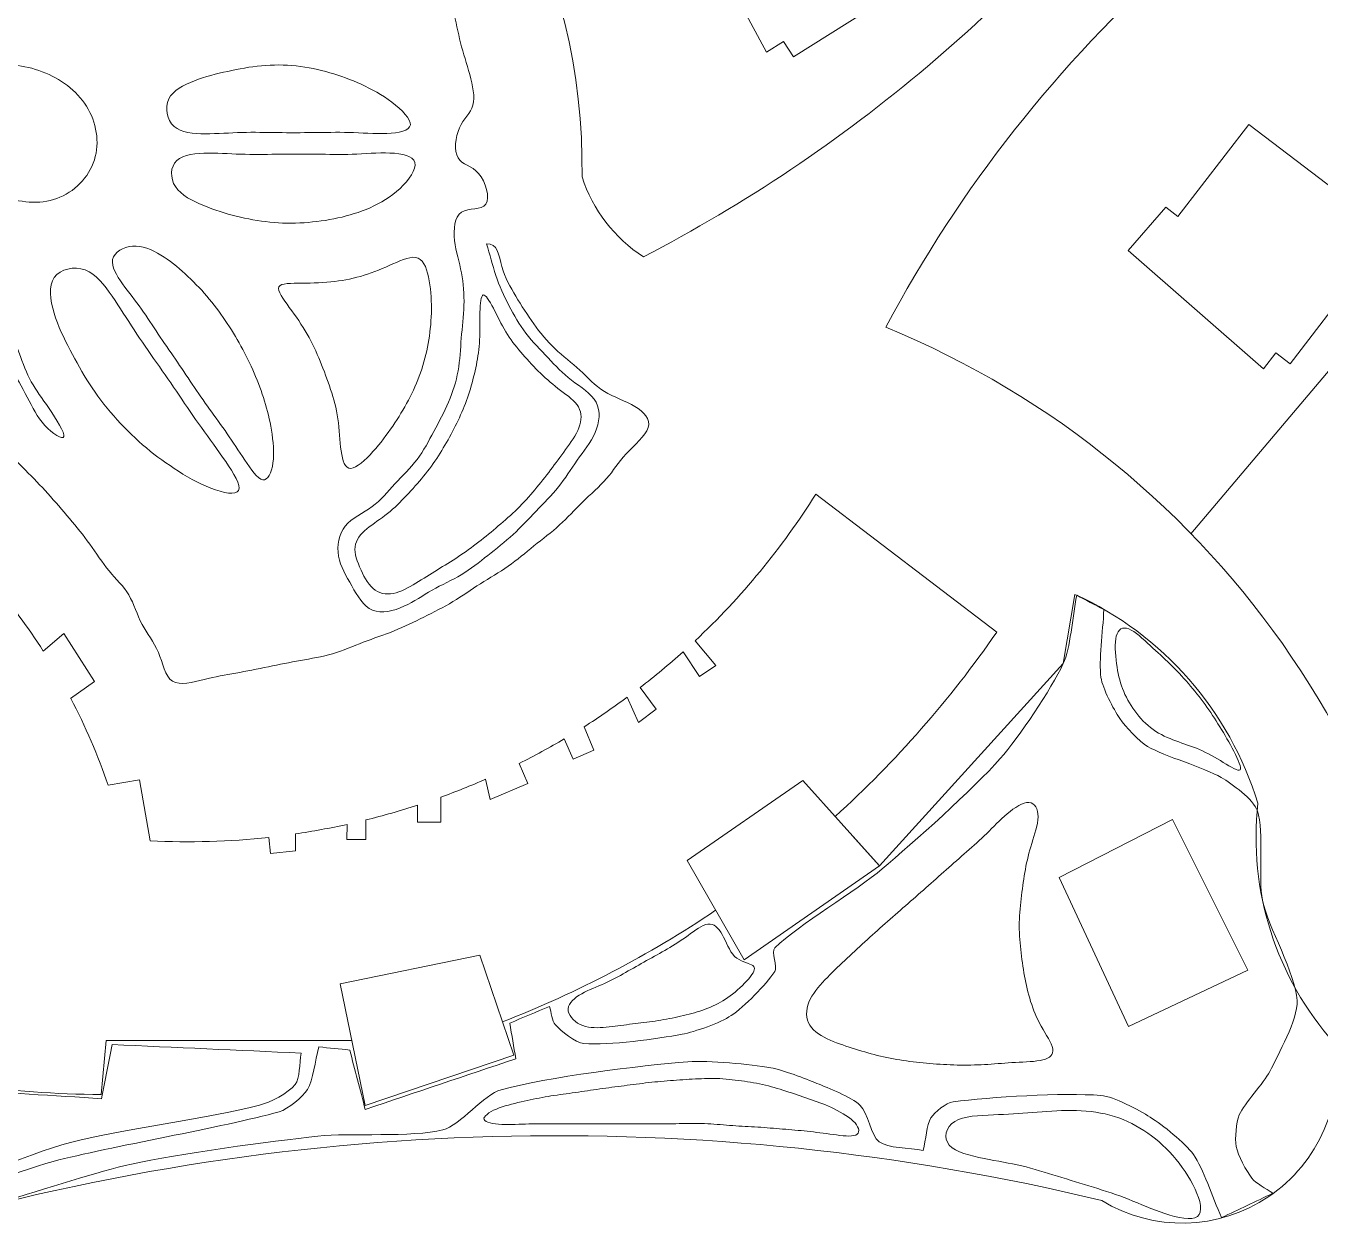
# Model space of a CAD drawing. Header units: inches. Extents: x 36 to 79.2, y 17.3 to 55.9.
# Drawn here: x 52.82 to 64.06, y 31.93 to 42.36 of the extents above; entities that cross this region are included whole.
import ezdxf

# ---------------------------------------------------------------- set-up
doc = ezdxf.new("R2010")
doc.units = ezdxf.units.IN
for name, color, linetype, lineweight in [('01_ORIGINAL_CAD', 7, 'CONTINUOUS', 20), ('02_APPROVED_PDF_OUTLINES', 7, 'CONTINUOUS', 15), ('04_APPROVED_PERIMETER', 7, 'CONTINUOUS', 15)]:
    doc.layers.add(name, color=color, linetype=linetype, lineweight=lineweight)

msp = doc.modelspace()

# ---------------------------------------------------------------- linework, layer by layer
at = {"layer": '01_ORIGINAL_CAD'}
for points in [[(50.14, 46.014, -0.546754), (57.65, 41.045, 0.171391), (58.184, 40.351, 0.171391)], [(60.29, 39.74, -0.089338), (62.813, 42.944, -0.322066), (66.051, 42.944, -0.030946), (69.111, 38.833, -0.044664), (70.78, 33.554, -0.301674), (68.967, 31.144, -0.082145), (65.591, 31.078)], [(60.29, 39.74, -0.300089), (65.18, 32.538)], [(59.849, 35.488, 0.057164), (61.253, 37.088), (59.681, 38.289, -0.064319), (58.632, 37.014, -0.064319)], [(59.998, 35.322), (60.235, 35.059), (61.831, 36.816), (61.933, 37.418, -0.214593), (63.522, 35.602, 0.212382), (64.188, 33.517, -0.642649), (62.166, 32.15, 0.132984), (51.615, 31.858, -0.471407), (50.913, 32.245)], [(58.528, 36.918, -0.018836), (58.155, 36.608, -0.018836)], [(58.043, 36.524, -0.017658), (57.668, 36.267, -0.017658)], [(57.496, 36.162, -0.017305), (57.105, 35.949, -0.017305)], [(54.929, 35.306, -0.040089), (53.897, 35.276), (53.805, 35.806)], [(56.812, 35.811, -0.016254), (56.423, 35.655, -0.016254)], [(56.221, 35.586, -0.018166), (55.771, 35.457, -0.018166)], [(50.274, 35.4, -0.198705), (51.143, 33.392, 0.063223), (53.473, 33.07)], [(55.61, 35.419, -0.017778), (55.16, 35.336, -0.017778)], [(56.959, 33.703, 0.056142), (58.811, 34.673)]]:
    msp.add_lwpolyline(points, format="xyb", dxfattribs=at)
for points in [[(59.019, 43.63), (59.878, 44.165), (60.608, 43.006), (60.2, 42.749), (60.296, 42.598), (59.487, 42.088), (59.402, 42.222), (59.254, 42.129), (58.511, 43.505), (58.949, 43.742)], [(62.827, 40.702), (63.445, 41.502), (64.534, 40.672), (64.241, 40.288), (64.384, 40.18), (63.804, 39.42), (63.677, 39.516), (63.571, 39.377), (62.394, 40.407), (62.722, 40.782)], [(61.796, 34.957), (62.78, 35.461), (63.435, 34.152), (62.399, 33.663)], [(55.549, 34.034), (56.763, 34.283), (57.058, 33.412), (55.766, 32.976)]]:
    msp.add_lwpolyline(points, close=True, dxfattribs=at)
for points in [[(66.604, 42.276), (62.941, 37.945)], [(52.968, 36.924), (53.149, 37.079), (53.413, 36.661), (53.207, 36.514)], [(58.528, 36.918), (58.67, 36.704), (58.814, 36.799), (58.632, 37.014)], [(58.043, 36.524), (58.141, 36.305), (58.295, 36.419), (58.155, 36.608)], [(57.496, 36.162), (57.572, 35.985), (57.754, 36.063), (57.668, 36.267)], [(56.812, 35.811), (56.853, 35.634), (57.179, 35.773), (57.105, 35.949)], [(53.805, 35.806), (53.533, 35.759)], [(53.805, 35.806), (53.805, 35.806)], [(58.564, 35.106), (59.058, 34.241), (60.235, 35.059), (59.57, 35.799), (58.564, 35.106)], [(56.221, 35.586), (56.221, 35.439), (56.423, 35.439), (56.423, 35.655)], [(55.61, 35.419), (55.608, 35.288), (55.771, 35.288), (55.771, 35.457)], [(54.929, 35.306), (54.944, 35.165), (55.16, 35.189), (55.16, 35.336)], [(53.515, 33.54), (53.473, 33.07)], [(53.515, 33.54), (55.65, 33.54)]]:
    msp.add_lwpolyline(points, dxfattribs=at)
for centre, radius, start, end in [((51.961, 52.291), 13.465, 297.5281, 322.8549), ((48.363, 33.974), 5.47, 32.6388, 40.4465), ((48.363, 33.974), 5.47, 19.0436, 27.6609)]:
    msp.add_arc(centre, radius, start, end, dxfattribs=at)
at = {"layer": '02_APPROVED_PDF_OUTLINES'}
for points, knots in [([(52.48, 41.986), (52.33, 41.931), (52.202, 41.802), (52.153, 41.649), (52.105, 41.497), (52.135, 41.32), (52.221, 41.182), (52.306, 41.043), (52.446, 40.942), (52.604, 40.882), (52.761, 40.822), (52.935, 40.803), (53.086, 40.858), (53.237, 40.912), (53.365, 41.041), (53.413, 41.193), (53.462, 41.346), (53.431, 41.521), (53.345, 41.66), (53.259, 41.798), (53.118, 41.899), (52.961, 41.96), (52.803, 42.02), (52.63, 42.041), (52.48, 41.986)], [0, 0, 0, 0, 0.125, 0.125, 0.125, 0.25, 0.25, 0.25, 0.375, 0.375, 0.375, 0.5, 0.5, 0.5, 0.625, 0.625, 0.625, 0.75, 0.75, 0.75, 0.875, 0.875, 0.875, 1, 1, 1, 1]), ([(54.106, 41.485), (54.043, 41.542), (54.024, 41.647), (54.06, 41.723), (54.096, 41.799), (54.188, 41.846), (54.283, 41.881), (54.377, 41.917), (54.474, 41.942), (54.572, 41.963), (54.669, 41.984), (54.766, 42.003), (54.865, 42.012), (54.965, 42.021), (55.067, 42.021), (55.167, 42.01), (55.267, 41.999), (55.365, 41.978), (55.458, 41.951), (55.552, 41.924), (55.641, 41.892), (55.731, 41.851), (55.821, 41.81), (55.913, 41.76), (55.999, 41.694), (56.085, 41.628), (56.165, 41.547), (56.159, 41.497), (56.152, 41.447), (56.058, 41.428), (55.953, 41.424), (55.848, 41.419), (55.733, 41.428), (55.625, 41.432), (55.518, 41.435), (55.419, 41.432), (55.316, 41.431), (55.214, 41.43), (55.109, 41.429), (55.006, 41.431), (54.902, 41.432), (54.8, 41.435), (54.696, 41.432), (54.591, 41.429), (54.484, 41.421), (54.378, 41.421), (54.272, 41.421), (54.168, 41.429), (54.106, 41.485)], [0, 0, 0, 0, 0.0625, 0.0625, 0.0625, 0.125, 0.125, 0.125, 0.1875, 0.1875, 0.1875, 0.25, 0.25, 0.25, 0.3125, 0.3125, 0.3125, 0.375, 0.375, 0.375, 0.4375, 0.4375, 0.4375, 0.5, 0.5, 0.5, 0.5625, 0.5625, 0.5625, 0.625, 0.625, 0.625, 0.6875, 0.6875, 0.6875, 0.75, 0.75, 0.75, 0.8125, 0.8125, 0.8125, 0.875, 0.875, 0.875, 0.9375, 0.9375, 0.9375, 1, 1, 1, 1]), ([(54.129, 41.188), (54.186, 41.242), (54.297, 41.251), (54.405, 41.252), (54.514, 41.253), (54.62, 41.244), (54.724, 41.242), (54.828, 41.239), (54.93, 41.242), (55.034, 41.243), (55.137, 41.245), (55.243, 41.245), (55.345, 41.243), (55.447, 41.242), (55.547, 41.239), (55.654, 41.243), (55.761, 41.247), (55.876, 41.257), (55.981, 41.253), (56.087, 41.249), (56.183, 41.229), (56.198, 41.172), (56.213, 41.114), (56.147, 41.019), (56.069, 40.945), (55.99, 40.871), (55.899, 40.818), (55.808, 40.778), (55.716, 40.738), (55.625, 40.71), (55.529, 40.689), (55.433, 40.668), (55.334, 40.654), (55.235, 40.648), (55.135, 40.641), (55.037, 40.643), (54.938, 40.653), (54.84, 40.663), (54.741, 40.681), (54.646, 40.704), (54.551, 40.728), (54.459, 40.756), (54.363, 40.796), (54.267, 40.836), (54.167, 40.886), (54.118, 40.961), (54.069, 41.035), (54.072, 41.134), (54.129, 41.188)], [0, 0, 0, 0, 0.0625, 0.0625, 0.0625, 0.125, 0.125, 0.125, 0.1875, 0.1875, 0.1875, 0.25, 0.25, 0.25, 0.3125, 0.3125, 0.3125, 0.375, 0.375, 0.375, 0.4375, 0.4375, 0.4375, 0.5, 0.5, 0.5, 0.5625, 0.5625, 0.5625, 0.625, 0.625, 0.625, 0.6875, 0.6875, 0.6875, 0.75, 0.75, 0.75, 0.8125, 0.8125, 0.8125, 0.875, 0.875, 0.875, 0.9375, 0.9375, 0.9375, 1, 1, 1, 1]), ([(53.572, 40.328), (53.587, 40.391), (53.664, 40.439), (53.745, 40.445), (53.827, 40.451), (53.912, 40.414), (53.99, 40.367), (54.067, 40.32), (54.136, 40.263), (54.202, 40.203), (54.268, 40.142), (54.332, 40.078), (54.39, 40.01), (54.448, 39.942), (54.501, 39.871), (54.55, 39.798), (54.599, 39.725), (54.645, 39.651), (54.687, 39.575), (54.73, 39.498), (54.768, 39.42), (54.802, 39.34), (54.836, 39.26), (54.866, 39.179), (54.892, 39.098), (54.917, 39.017), (54.937, 38.937), (54.952, 38.844), (54.967, 38.751), (54.976, 38.646), (54.965, 38.56), (54.953, 38.473), (54.921, 38.406), (54.876, 38.414), (54.83, 38.422), (54.773, 38.505), (54.719, 38.585), (54.666, 38.665), (54.617, 38.741), (54.567, 38.814), (54.517, 38.887), (54.465, 38.956), (54.414, 39.027), (54.364, 39.098), (54.314, 39.171), (54.264, 39.244), (54.215, 39.317), (54.167, 39.39), (54.117, 39.463), (54.067, 39.535), (54.016, 39.607), (53.968, 39.68), (53.919, 39.752), (53.874, 39.825), (53.822, 39.897), (53.77, 39.97), (53.712, 40.042), (53.659, 40.116), (53.606, 40.19), (53.558, 40.266), (53.572, 40.328)], [0, 0, 0, 0, 0.05, 0.05, 0.05, 0.1, 0.1, 0.1, 0.15, 0.15, 0.15, 0.2, 0.2, 0.2, 0.25, 0.25, 0.25, 0.3, 0.3, 0.3, 0.35, 0.35, 0.35, 0.4, 0.4, 0.4, 0.45, 0.45, 0.45, 0.5, 0.5, 0.5, 0.55, 0.55, 0.55, 0.6, 0.6, 0.6, 0.65, 0.65, 0.65, 0.7, 0.7, 0.7, 0.75, 0.75, 0.75, 0.8, 0.8, 0.8, 0.85, 0.85, 0.85, 0.9, 0.9, 0.9, 0.95, 0.95, 0.95, 1, 1, 1, 1]), ([(53.065, 40.172), (53.117, 40.245), (53.237, 40.272), (53.333, 40.238), (53.429, 40.203), (53.501, 40.106), (53.568, 40.009), (53.634, 39.911), (53.696, 39.812), (53.759, 39.716), (53.822, 39.62), (53.887, 39.527), (53.953, 39.432), (54.019, 39.338), (54.086, 39.243), (54.15, 39.148), (54.214, 39.054), (54.275, 38.962), (54.343, 38.867), (54.411, 38.772), (54.484, 38.675), (54.554, 38.573), (54.623, 38.471), (54.688, 38.364), (54.666, 38.321), (54.643, 38.278), (54.534, 38.298), (54.425, 38.34), (54.315, 38.382), (54.206, 38.447), (54.107, 38.512), (54.008, 38.577), (53.919, 38.643), (53.832, 38.718), (53.745, 38.794), (53.659, 38.88), (53.581, 38.969), (53.503, 39.058), (53.433, 39.152), (53.371, 39.247), (53.309, 39.342), (53.255, 39.44), (53.202, 39.541), (53.149, 39.643), (53.097, 39.749), (53.063, 39.863), (53.029, 39.976), (53.013, 40.098), (53.065, 40.172)], [0, 0, 0, 0, 0.0625, 0.0625, 0.0625, 0.125, 0.125, 0.125, 0.1875, 0.1875, 0.1875, 0.25, 0.25, 0.25, 0.3125, 0.3125, 0.3125, 0.375, 0.375, 0.375, 0.4375, 0.4375, 0.4375, 0.5, 0.5, 0.5, 0.5625, 0.5625, 0.5625, 0.625, 0.625, 0.625, 0.6875, 0.6875, 0.6875, 0.75, 0.75, 0.75, 0.8125, 0.8125, 0.8125, 0.875, 0.875, 0.875, 0.9375, 0.9375, 0.9375, 1, 1, 1, 1]), ([(55.017, 40.09), (55.035, 40.124), (55.123, 40.122), (55.217, 40.122), (55.311, 40.123), (55.41, 40.127), (55.501, 40.137), (55.591, 40.148), (55.673, 40.165), (55.756, 40.191), (55.839, 40.217), (55.924, 40.253), (56.007, 40.289), (56.09, 40.326), (56.171, 40.363), (56.226, 40.34), (56.28, 40.317), (56.307, 40.234), (56.323, 40.143), (56.339, 40.053), (56.343, 39.955), (56.341, 39.863), (56.338, 39.771), (56.329, 39.684), (56.314, 39.598), (56.298, 39.512), (56.276, 39.427), (56.247, 39.344), (56.218, 39.262), (56.182, 39.181), (56.141, 39.105), (56.101, 39.028), (56.056, 38.955), (56.006, 38.881), (55.955, 38.807), (55.9, 38.732), (55.834, 38.659), (55.767, 38.586), (55.69, 38.515), (55.641, 38.513), (55.591, 38.511), (55.569, 38.579), (55.557, 38.664), (55.545, 38.749), (55.542, 38.852), (55.529, 38.944), (55.516, 39.037), (55.493, 39.118), (55.466, 39.199), (55.439, 39.281), (55.408, 39.364), (55.375, 39.444), (55.343, 39.524), (55.308, 39.601), (55.263, 39.679), (55.218, 39.758), (55.162, 39.836), (55.107, 39.911), (55.053, 39.985), (54.999, 40.056), (55.017, 40.09)], [0, 0, 0, 0, 0.05, 0.05, 0.05, 0.1, 0.1, 0.1, 0.15, 0.15, 0.15, 0.2, 0.2, 0.2, 0.25, 0.25, 0.25, 0.3, 0.3, 0.3, 0.35, 0.35, 0.35, 0.4, 0.4, 0.4, 0.45, 0.45, 0.45, 0.5, 0.5, 0.5, 0.55, 0.55, 0.55, 0.6, 0.6, 0.6, 0.65, 0.65, 0.65, 0.7, 0.7, 0.7, 0.75, 0.75, 0.75, 0.8, 0.8, 0.8, 0.85, 0.85, 0.85, 0.9, 0.9, 0.9, 0.95, 0.95, 0.95, 1, 1, 1, 1]), ([(56.791, 40.02), (56.811, 40.026), (56.845, 39.97), (56.88, 39.904), (56.914, 39.839), (56.949, 39.765), (56.988, 39.7), (57.027, 39.635), (57.07, 39.579), (57.118, 39.523), (57.165, 39.468), (57.216, 39.412), (57.27, 39.359), (57.323, 39.306), (57.379, 39.255), (57.441, 39.208), (57.502, 39.161), (57.57, 39.118), (57.607, 39.066), (57.644, 39.015), (57.65, 38.953), (57.632, 38.89), (57.613, 38.826), (57.568, 38.761), (57.524, 38.699), (57.48, 38.637), (57.437, 38.578), (57.393, 38.521), (57.35, 38.463), (57.305, 38.405), (57.258, 38.348), (57.211, 38.291), (57.161, 38.235), (57.109, 38.181), (57.056, 38.128), (57, 38.079), (56.944, 38.03), (56.888, 37.982), (56.831, 37.935), (56.774, 37.89), (56.716, 37.845), (56.657, 37.801), (56.598, 37.761), (56.538, 37.72), (56.477, 37.682), (56.416, 37.645), (56.355, 37.607), (56.294, 37.57), (56.23, 37.531), (56.166, 37.492), (56.1, 37.45), (56.034, 37.432), (55.969, 37.414), (55.905, 37.418), (55.853, 37.454), (55.802, 37.491), (55.762, 37.559), (55.73, 37.629), (55.697, 37.7), (55.671, 37.772), (55.678, 37.832), (55.686, 37.893), (55.727, 37.942), (55.781, 37.987), (55.835, 38.032), (55.901, 38.073), (55.961, 38.12), (56.021, 38.168), (56.073, 38.222), (56.125, 38.277), (56.177, 38.332), (56.228, 38.387), (56.274, 38.444), (56.321, 38.501), (56.363, 38.561), (56.402, 38.622), (56.441, 38.683), (56.478, 38.745), (56.512, 38.809), (56.546, 38.872), (56.578, 38.936), (56.606, 39.002), (56.635, 39.068), (56.659, 39.135), (56.68, 39.204), (56.701, 39.272), (56.718, 39.342), (56.732, 39.412), (56.746, 39.482), (56.756, 39.551), (56.76, 39.629), (56.764, 39.707), (56.762, 39.792), (56.763, 39.869), (56.765, 39.946), (56.771, 40.014), (56.791, 40.02)], [0, 0, 0, 0, 0.03125, 0.03125, 0.03125, 0.0625, 0.0625, 0.0625, 0.09375, 0.09375, 0.09375, 0.125, 0.125, 0.125, 0.15625, 0.15625, 0.15625, 0.1875, 0.1875, 0.1875, 0.21875, 0.21875, 0.21875, 0.25, 0.25, 0.25, 0.28125, 0.28125, 0.28125, 0.3125, 0.3125, 0.3125, 0.34375, 0.34375, 0.34375, 0.375, 0.375, 0.375, 0.40625, 0.40625, 0.40625, 0.4375, 0.4375, 0.4375, 0.46875, 0.46875, 0.46875, 0.5, 0.5, 0.5, 0.53125, 0.53125, 0.53125, 0.5625, 0.5625, 0.5625, 0.59375, 0.59375, 0.59375, 0.625, 0.625, 0.625, 0.65625, 0.65625, 0.65625, 0.6875, 0.6875, 0.6875, 0.71875, 0.71875, 0.71875, 0.75, 0.75, 0.75, 0.78125, 0.78125, 0.78125, 0.8125, 0.8125, 0.8125, 0.84375, 0.84375, 0.84375, 0.875, 0.875, 0.875, 0.90625, 0.90625, 0.90625, 0.9375, 0.9375, 0.9375, 0.96875, 0.96875, 0.96875, 1, 1, 1, 1]), ([(63.368, 35.892), (63.352, 35.876), (63.288, 35.918), (63.221, 35.958), (63.155, 35.999), (63.085, 36.039), (63.015, 36.069), (62.946, 36.099), (62.878, 36.119), (62.81, 36.144), (62.742, 36.169), (62.673, 36.2), (62.612, 36.243), (62.551, 36.287), (62.497, 36.343), (62.452, 36.405), (62.408, 36.466), (62.372, 36.532), (62.346, 36.599), (62.321, 36.666), (62.305, 36.734), (62.294, 36.816), (62.283, 36.898), (62.276, 36.995), (62.292, 37.055), (62.308, 37.115), (62.345, 37.139), (62.4, 37.118), (62.454, 37.097), (62.524, 37.03), (62.587, 36.973), (62.649, 36.915), (62.705, 36.866), (62.759, 36.812), (62.814, 36.759), (62.867, 36.703), (62.918, 36.643), (62.969, 36.584), (63.018, 36.522), (63.063, 36.46), (63.108, 36.398), (63.149, 36.336), (63.191, 36.268), (63.233, 36.201), (63.276, 36.128), (63.313, 36.054), (63.351, 35.981), (63.383, 35.908), (63.368, 35.892)], [0, 0, 0, 0, 0.0625, 0.0625, 0.0625, 0.125, 0.125, 0.125, 0.1875, 0.1875, 0.1875, 0.25, 0.25, 0.25, 0.3125, 0.3125, 0.3125, 0.375, 0.375, 0.375, 0.4375, 0.4375, 0.4375, 0.5, 0.5, 0.5, 0.5625, 0.5625, 0.5625, 0.625, 0.625, 0.625, 0.6875, 0.6875, 0.6875, 0.75, 0.75, 0.75, 0.8125, 0.8125, 0.8125, 0.875, 0.875, 0.875, 0.9375, 0.9375, 0.9375, 1, 1, 1, 1]), ([(61.533, 35.609), (61.584, 35.606), (61.613, 35.553), (61.612, 35.484), (61.611, 35.416), (61.581, 35.332), (61.557, 35.254), (61.533, 35.176), (61.516, 35.103), (61.502, 35.028), (61.489, 34.954), (61.478, 34.877), (61.469, 34.8), (61.459, 34.723), (61.45, 34.645), (61.449, 34.566), (61.447, 34.488), (61.453, 34.409), (61.462, 34.331), (61.47, 34.253), (61.481, 34.176), (61.495, 34.101), (61.509, 34.026), (61.525, 33.953), (61.548, 33.88), (61.571, 33.807), (61.6, 33.736), (61.64, 33.664), (61.68, 33.592), (61.731, 33.52), (61.74, 33.469), (61.749, 33.418), (61.716, 33.388), (61.654, 33.372), (61.592, 33.356), (61.5, 33.355), (61.416, 33.35), (61.331, 33.346), (61.255, 33.338), (61.177, 33.333), (61.099, 33.328), (61.019, 33.326), (60.939, 33.327), (60.86, 33.328), (60.78, 33.332), (60.702, 33.338), (60.623, 33.344), (60.546, 33.353), (60.47, 33.363), (60.393, 33.374), (60.317, 33.386), (60.243, 33.404), (60.17, 33.421), (60.098, 33.443), (60.026, 33.466), (59.953, 33.489), (59.878, 33.512), (59.806, 33.544), (59.734, 33.576), (59.664, 33.616), (59.629, 33.673), (59.594, 33.73), (59.594, 33.805), (59.622, 33.874), (59.649, 33.943), (59.704, 34.007), (59.761, 34.067), (59.817, 34.127), (59.875, 34.182), (59.933, 34.237), (59.991, 34.291), (60.049, 34.345), (60.107, 34.398), (60.166, 34.451), (60.224, 34.504), (60.283, 34.556), (60.342, 34.608), (60.402, 34.66), (60.461, 34.712), (60.52, 34.763), (60.579, 34.815), (60.638, 34.868), (60.697, 34.92), (60.756, 34.972), (60.815, 35.025), (60.874, 35.077), (60.933, 35.129), (60.992, 35.181), (61.05, 35.233), (61.108, 35.284), (61.166, 35.34), (61.223, 35.396), (61.28, 35.457), (61.345, 35.511), (61.409, 35.565), (61.482, 35.613), (61.533, 35.609)], [0, 0, 0, 0, 0.03125, 0.03125, 0.03125, 0.0625, 0.0625, 0.0625, 0.09375, 0.09375, 0.09375, 0.125, 0.125, 0.125, 0.15625, 0.15625, 0.15625, 0.1875, 0.1875, 0.1875, 0.21875, 0.21875, 0.21875, 0.25, 0.25, 0.25, 0.28125, 0.28125, 0.28125, 0.3125, 0.3125, 0.3125, 0.34375, 0.34375, 0.34375, 0.375, 0.375, 0.375, 0.40625, 0.40625, 0.40625, 0.4375, 0.4375, 0.4375, 0.46875, 0.46875, 0.46875, 0.5, 0.5, 0.5, 0.53125, 0.53125, 0.53125, 0.5625, 0.5625, 0.5625, 0.59375, 0.59375, 0.59375, 0.625, 0.625, 0.625, 0.65625, 0.65625, 0.65625, 0.6875, 0.6875, 0.6875, 0.71875, 0.71875, 0.71875, 0.75, 0.75, 0.75, 0.78125, 0.78125, 0.78125, 0.8125, 0.8125, 0.8125, 0.84375, 0.84375, 0.84375, 0.875, 0.875, 0.875, 0.90625, 0.90625, 0.90625, 0.9375, 0.9375, 0.9375, 0.96875, 0.96875, 0.96875, 1, 1, 1, 1]), ([(59.123, 34.199), (59.156, 34.182), (59.156, 34.156), (59.126, 34.113), (59.096, 34.069), (59.037, 34.009), (58.98, 33.961), (58.923, 33.914), (58.869, 33.88), (58.811, 33.851), (58.753, 33.823), (58.691, 33.8), (58.628, 33.781), (58.564, 33.763), (58.499, 33.749), (58.434, 33.736), (58.369, 33.723), (58.303, 33.711), (58.237, 33.702), (58.171, 33.693), (58.104, 33.687), (58.037, 33.678), (57.97, 33.669), (57.904, 33.658), (57.835, 33.654), (57.765, 33.649), (57.693, 33.651), (57.634, 33.68), (57.574, 33.709), (57.527, 33.765), (57.53, 33.816), (57.533, 33.867), (57.586, 33.912), (57.647, 33.947), (57.709, 33.982), (57.78, 34.007), (57.844, 34.036), (57.909, 34.065), (57.969, 34.098), (58.029, 34.132), (58.089, 34.166), (58.15, 34.201), (58.211, 34.235), (58.272, 34.268), (58.332, 34.301), (58.392, 34.337), (58.452, 34.372), (58.511, 34.41), (58.571, 34.453), (58.631, 34.497), (58.693, 34.546), (58.744, 34.552), (58.795, 34.558), (58.835, 34.521), (58.868, 34.461), (58.902, 34.401), (58.929, 34.318), (58.976, 34.272), (59.023, 34.226), (59.09, 34.216), (59.123, 34.199)], [0, 0, 0, 0, 0.05, 0.05, 0.05, 0.1, 0.1, 0.1, 0.15, 0.15, 0.15, 0.2, 0.2, 0.2, 0.25, 0.25, 0.25, 0.3, 0.3, 0.3, 0.35, 0.35, 0.35, 0.4, 0.4, 0.4, 0.45, 0.45, 0.45, 0.5, 0.5, 0.5, 0.55, 0.55, 0.55, 0.6, 0.6, 0.6, 0.65, 0.65, 0.65, 0.7, 0.7, 0.7, 0.75, 0.75, 0.75, 0.8, 0.8, 0.8, 0.85, 0.85, 0.85, 0.9, 0.9, 0.9, 0.95, 0.95, 0.95, 1, 1, 1, 1]), ([(56.799, 32.855), (56.79, 32.88), (56.841, 32.917), (56.906, 32.945), (56.97, 32.972), (57.049, 32.99), (57.121, 33.007), (57.194, 33.023), (57.26, 33.038), (57.329, 33.05), (57.397, 33.062), (57.468, 33.071), (57.539, 33.081), (57.61, 33.091), (57.68, 33.102), (57.751, 33.112), (57.822, 33.122), (57.892, 33.131), (57.963, 33.141), (58.034, 33.15), (58.104, 33.16), (58.175, 33.168), (58.247, 33.177), (58.318, 33.184), (58.39, 33.19), (58.463, 33.196), (58.536, 33.201), (58.608, 33.205), (58.679, 33.209), (58.75, 33.212), (58.821, 33.21), (58.892, 33.208), (58.964, 33.2), (59.035, 33.19), (59.106, 33.18), (59.176, 33.168), (59.244, 33.152), (59.313, 33.135), (59.379, 33.114), (59.446, 33.093), (59.512, 33.071), (59.577, 33.049), (59.643, 33.026), (59.708, 33.004), (59.774, 32.98), (59.842, 32.946), (59.911, 32.912), (59.983, 32.868), (60.022, 32.824), (60.061, 32.78), (60.066, 32.736), (60.028, 32.719), (59.99, 32.702), (59.909, 32.713), (59.831, 32.724), (59.754, 32.734), (59.679, 32.744), (59.607, 32.752), (59.535, 32.759), (59.465, 32.765), (59.393, 32.771), (59.322, 32.777), (59.25, 32.783), (59.177, 32.788), (59.104, 32.793), (59.031, 32.796), (58.959, 32.801), (58.887, 32.806), (58.815, 32.814), (58.742, 32.817), (58.669, 32.82), (58.595, 32.819), (58.521, 32.818), (58.447, 32.818), (58.372, 32.817), (58.298, 32.817), (58.224, 32.817), (58.15, 32.817), (58.076, 32.817), (58.002, 32.817), (57.928, 32.817), (57.854, 32.817), (57.78, 32.817), (57.706, 32.817), (57.632, 32.817), (57.558, 32.817), (57.484, 32.817), (57.411, 32.817), (57.338, 32.818), (57.266, 32.818), (57.189, 32.816), (57.111, 32.813), (57.028, 32.808), (56.952, 32.812), (56.877, 32.816), (56.808, 32.829), (56.799, 32.855)], [0, 0, 0, 0, 0.03125, 0.03125, 0.03125, 0.0625, 0.0625, 0.0625, 0.09375, 0.09375, 0.09375, 0.125, 0.125, 0.125, 0.15625, 0.15625, 0.15625, 0.1875, 0.1875, 0.1875, 0.21875, 0.21875, 0.21875, 0.25, 0.25, 0.25, 0.28125, 0.28125, 0.28125, 0.3125, 0.3125, 0.3125, 0.34375, 0.34375, 0.34375, 0.375, 0.375, 0.375, 0.40625, 0.40625, 0.40625, 0.4375, 0.4375, 0.4375, 0.46875, 0.46875, 0.46875, 0.5, 0.5, 0.5, 0.53125, 0.53125, 0.53125, 0.5625, 0.5625, 0.5625, 0.59375, 0.59375, 0.59375, 0.625, 0.625, 0.625, 0.65625, 0.65625, 0.65625, 0.6875, 0.6875, 0.6875, 0.71875, 0.71875, 0.71875, 0.75, 0.75, 0.75, 0.78125, 0.78125, 0.78125, 0.8125, 0.8125, 0.8125, 0.84375, 0.84375, 0.84375, 0.875, 0.875, 0.875, 0.90625, 0.90625, 0.90625, 0.9375, 0.9375, 0.9375, 0.96875, 0.96875, 0.96875, 1, 1, 1, 1]), ([(61.564, 32.916), (61.674, 32.924), (61.789, 32.933), (61.903, 32.932), (62.017, 32.931), (62.13, 32.921), (62.236, 32.892), (62.342, 32.864), (62.441, 32.817), (62.532, 32.758), (62.624, 32.699), (62.706, 32.627), (62.783, 32.541), (62.859, 32.454), (62.929, 32.352), (62.976, 32.25), (63.023, 32.149), (63.047, 32.049), (62.997, 32.011), (62.948, 31.974), (62.826, 31.999), (62.714, 32.036), (62.602, 32.073), (62.5, 32.121), (62.399, 32.161), (62.297, 32.201), (62.196, 32.233), (62.093, 32.265), (61.99, 32.297), (61.886, 32.329), (61.781, 32.361), (61.677, 32.394), (61.574, 32.426), (61.47, 32.451), (61.365, 32.475), (61.26, 32.492), (61.143, 32.516), (61.025, 32.539), (60.896, 32.569), (60.841, 32.631), (60.787, 32.693), (60.809, 32.788), (60.888, 32.837), (60.967, 32.886), (61.103, 32.889), (61.225, 32.894), (61.346, 32.9), (61.453, 32.907), (61.564, 32.916)], [0, 0, 0, 0, 0.0625, 0.0625, 0.0625, 0.125, 0.125, 0.125, 0.1875, 0.1875, 0.1875, 0.25, 0.25, 0.25, 0.3125, 0.3125, 0.3125, 0.375, 0.375, 0.375, 0.4375, 0.4375, 0.4375, 0.5, 0.5, 0.5, 0.5625, 0.5625, 0.5625, 0.625, 0.625, 0.625, 0.6875, 0.6875, 0.6875, 0.75, 0.75, 0.75, 0.8125, 0.8125, 0.8125, 0.875, 0.875, 0.875, 0.9375, 0.9375, 0.9375, 1, 1, 1, 1])]:
    msp.add_open_spline(points, degree=3, knots=knots, dxfattribs=at)
at = {"layer": '04_APPROVED_PERIMETER'}
for points, knots in [([(47.481, 46.58), (47.458, 46.554), (47.434, 46.529), (47.41, 46.503), (47.525, 46.423), (47.639, 46.344), (47.753, 46.264), (47.739, 46.226), (47.724, 46.189), (47.709, 46.151), (46.995, 46.542), (46.28, 46.933), (45.566, 47.324), (45.536, 47.268), (45.506, 47.212), (45.477, 47.156), (45.389, 47.169), (45.28, 47.208), (45.215, 47.195), (45.082, 47.169), (44.809, 47.093), (44.706, 47.005), (44.501, 46.83), (44.222, 46.353), (44.019, 46.175), (43.871, 46.045), (43.491, 45.906), (43.328, 45.796), (43.274, 45.76), (43.156, 45.663), (43.163, 45.599), (43.185, 45.391), (43.317, 44.981), (43.434, 44.807), (43.579, 44.591), (43.979, 44.246), (44.18, 44.081), (44.214, 44.053), (44.309, 44.044), (44.351, 44.052), (44.415, 44.064), (44.51, 44.123), (44.589, 44.159), (44.581, 43.846), (44.574, 43.534), (44.567, 43.221), (44.714, 43.203), (44.862, 43.185), (45.01, 43.167), (45, 43.069), (44.991, 42.972), (44.981, 42.874), (44.886, 42.91), (44.772, 42.986), (44.695, 42.981), (44.623, 42.977), (44.479, 42.903), (44.444, 42.84), (44.311, 42.601), (44.126, 42.08), (44.047, 41.818), (44.013, 41.706), (43.974, 41.468), (43.994, 41.353), (44.023, 41.175), (44.151, 40.835), (44.236, 40.676), (44.288, 40.579), (44.442, 40.413), (44.533, 40.35), (44.579, 40.319), (44.721, 40.366), (44.754, 40.321), (44.859, 40.178), (44.941, 39.886), (45.035, 39.668), (45.161, 39.713), (45.288, 39.758), (45.414, 39.804), (45.597, 39.367), (45.78, 38.931), (45.963, 38.494), (45.875, 38.412), (45.74, 38.33), (45.699, 38.249), (45.671, 38.192), (45.728, 38.057), (45.713, 37.996), (45.661, 37.785), (45.477, 37.385), (45.435, 37.172), (45.42, 37.097), (45.458, 36.939), (45.489, 36.869), (45.527, 36.784), (45.624, 36.612), (45.706, 36.569), (45.998, 36.416), (46.643, 36.248), (46.942, 36.109), (46.998, 36.083), (47.048, 35.984), (47.101, 35.922), (47.357, 35.991), (47.612, 36.061), (47.867, 36.13), (47.899, 35.982), (47.884, 35.767), (47.963, 35.685), (48.133, 35.509), (48.566, 35.256), (48.795, 35.171), (48.892, 35.136), (49.114, 35.177), (49.204, 35.227), (49.307, 35.284), (49.415, 35.459), (49.52, 35.574), (49.622, 35.52), (49.724, 35.467), (49.827, 35.413), (49.718, 35.268), (49.549, 35.105), (49.501, 34.977), (49.476, 34.91), (49.51, 34.751), (49.556, 34.695), (49.697, 34.524), (50.066, 34.268), (50.218, 34.107), (50.348, 33.971), (50.536, 33.634), (50.677, 33.511), (50.72, 33.474), (50.851, 33.49), (50.904, 33.51), (50.959, 33.53), (51.024, 33.612), (51.084, 33.663), (51.1, 33.562), (51.116, 33.46), (51.132, 33.359), (51.519, 33.28), (51.999, 33.163), (52.292, 33.123), (52.586, 33.082), (53.081, 33.064), (53.475, 33.035), (53.506, 33.192), (53.537, 33.349), (53.568, 33.505), (54.115, 33.481), (54.663, 33.456), (55.21, 33.431), (55.193, 33.34), (55.201, 33.212), (55.157, 33.157), (55.102, 33.087), (54.935, 33), (54.848, 32.978), (54.443, 32.873), (53.611, 32.759), (53.206, 32.654), (52.827, 32.556), (52.104, 32.228), (51.717, 32.17), (51.611, 32.154), (51.402, 32.288), (51.34, 32.376), (51.251, 32.502), (51.184, 32.814), (51.153, 32.966), (51.143, 33.016), (51.157, 33.123), (51.179, 33.169), (51.199, 33.208), (51.267, 33.246), (51.311, 33.285), (51.26, 33.289), (51.193, 33.313), (51.158, 33.296), (51.117, 33.275), (51.056, 33.195), (51.043, 33.151), (51.026, 33.092), (51.03, 32.966), (51.044, 32.906), (51.077, 32.76), (51.165, 32.471), (51.232, 32.337), (51.262, 32.275), (51.365, 32.174), (51.426, 32.141), (51.5, 32.102), (51.669, 32.042), (51.75, 32.06), (52.087, 32.132), (52.724, 32.402), (53.056, 32.49), (53.542, 32.618), (54.536, 32.785), (55.019, 32.922), (55.095, 32.943), (55.224, 33.049), (55.265, 33.116), (55.315, 33.197), (55.331, 33.362), (55.364, 33.485), (55.453, 33.476), (55.542, 33.467), (55.632, 33.458), (55.677, 33.286), (55.722, 33.113), (55.767, 32.941), (56.203, 33.088), (56.639, 33.235), (57.075, 33.382), (57.057, 33.485), (57.04, 33.588), (57.022, 33.691), (57.137, 33.74), (57.252, 33.788), (57.368, 33.837), (57.384, 33.784), (57.389, 33.709), (57.417, 33.679), (57.468, 33.624), (57.592, 33.519), (57.667, 33.514), (57.88, 33.497), (58.309, 33.555), (58.519, 33.595), (58.631, 33.616), (58.852, 33.693), (58.946, 33.757), (59.058, 33.832), (59.251, 34.026), (59.324, 34.139), (59.352, 34.183), (59.289, 34.311), (59.326, 34.347), (59.535, 34.547), (60.036, 34.846), (60.258, 35.032), (60.526, 35.258), (61.051, 35.727), (61.283, 35.99), (61.447, 36.176), (61.726, 36.592), (61.831, 36.816), (61.895, 36.953), (61.909, 37.212), (61.948, 37.41), (62.027, 37.369), (62.105, 37.327), (62.184, 37.286), (62.176, 37.09), (62.137, 36.842), (62.159, 36.696), (62.173, 36.599), (62.268, 36.421), (62.323, 36.34), (62.371, 36.269), (62.49, 36.14), (62.564, 36.096), (62.714, 36.009), (63.054, 35.914), (63.204, 35.826), (63.296, 35.772), (63.484, 35.637), (63.518, 35.536), (63.58, 35.352), (63.522, 34.95), (63.562, 34.759), (63.609, 34.534), (63.853, 34.118), (63.863, 33.888), (63.87, 33.723), (63.699, 33.418), (63.625, 33.271), (63.573, 33.168), (63.408, 32.999), (63.361, 32.894), (63.333, 32.831), (63.321, 32.688), (63.334, 32.62), (63.349, 32.545), (63.422, 32.404), (63.47, 32.344), (63.505, 32.299), (63.592, 32.256), (63.653, 32.213), (63.504, 32.142), (63.355, 32.071), (63.206, 32.001), (63.125, 32.184), (63.049, 32.427), (62.962, 32.55), (62.89, 32.651), (62.692, 32.807), (62.587, 32.874), (62.488, 32.937), (62.274, 33.054), (62.157, 33.063), (61.837, 33.089), (61.192, 33.05), (60.874, 33.008), (60.815, 33), (60.713, 32.919), (60.682, 32.868), (60.644, 32.806), (60.637, 32.68), (60.615, 32.586), (60.487, 32.61), (60.311, 32.603), (60.232, 32.66), (60.159, 32.712), (60.133, 32.916), (60.068, 32.977), (59.991, 33.05), (59.788, 33.127), (59.691, 33.168), (59.593, 33.209), (59.394, 33.285), (59.29, 33.303), (59.112, 33.333), (58.75, 33.371), (58.57, 33.356), (58.161, 33.323), (57.343, 33.223), (56.948, 33.113), (56.8, 33.072), (56.59, 32.802), (56.441, 32.764), (56.178, 32.697), (55.626, 32.739), (55.356, 32.709), (54.949, 32.665), (54.137, 32.556), (53.737, 32.467), (53.148, 32.334), (52.008, 31.903), (51.41, 31.823), (51.291, 31.808), (51.087, 32.006), (51.022, 32.107), (50.896, 32.302), (50.785, 32.765), (50.673, 32.968), (50.543, 33.204), (50.231, 33.648), (50.059, 33.855), (49.923, 34.019), (49.61, 34.313), (49.445, 34.447), (49.23, 34.622), (48.779, 34.948), (48.541, 35.091), (48.232, 35.277), (47.592, 35.613), (47.263, 35.762), (46.999, 35.882), (46.453, 36.084), (46.174, 36.164), (45.959, 36.226), (45.517, 36.301), (45.295, 36.325), (45.144, 36.342), (44.834, 36.283), (44.688, 36.325), (44.613, 36.346), (44.52, 36.489), (44.484, 36.558), (44.417, 36.682), (44.318, 36.947), (44.283, 37.084), (44.164, 37.558), (43.995, 38.524), (43.868, 38.996), (43.718, 39.558), (43.408, 40.478), (43.178, 41.219), (43.407, 40.6), (43.727, 39.838), (43.864, 39.363), (44.02, 38.822), (44.215, 37.71), (44.347, 37.163), (44.37, 37.072), (44.431, 36.891), (44.482, 36.812), (44.522, 36.75), (44.632, 36.642), (44.702, 36.618), (44.768, 36.596), (44.917, 36.613), (44.979, 36.645), (45.032, 36.674), (45.106, 36.783), (45.119, 36.842), (45.169, 37.066), (45.169, 37.531), (45.225, 37.754), (45.282, 37.985), (45.513, 38.411), (45.568, 38.643), (45.587, 38.725), (45.555, 38.901), (45.513, 38.974), (45.43, 39.119), (45.197, 39.365), (45.084, 39.488), (45.036, 39.541), (44.932, 39.643), (44.869, 39.678), (44.852, 39.687), (44.821, 39.659), (44.797, 39.649), (44.964, 39.482), (45.199, 39.296), (45.298, 39.149), (45.368, 39.047), (45.476, 38.802), (45.458, 38.679), (45.421, 38.422), (45.151, 37.961), (45.089, 37.709), (45.039, 37.507), (45.048, 37.085), (45.01, 36.88), (45.003, 36.841), (44.948, 36.774), (44.913, 36.755), (44.875, 36.733), (44.798, 36.737), (44.74, 36.728), (44.654, 36.859), (44.515, 37.008), (44.483, 37.121), (44.348, 37.588), (44.214, 38.556), (44.08, 39.023), (43.906, 39.632), (43.44, 40.811), (43.253, 41.415), (43.243, 41.45), (43.283, 41.508), (43.297, 41.555), (43.379, 41.531), (43.511, 41.539), (43.542, 41.483), (43.618, 41.345), (43.62, 41.014), (43.677, 40.866), (43.735, 40.715), (43.895, 40.426), (43.998, 40.301), (44.118, 40.153), (44.373, 39.958), (44.56, 39.787), (44.585, 39.802), (44.61, 39.817), (44.636, 39.832), (44.423, 40.047), (44.116, 40.282), (43.998, 40.476), (43.837, 40.742), (43.706, 41.37), (43.541, 41.634), (43.503, 41.695), (43.326, 41.678), (43.256, 41.663), (43.217, 41.654), (43.156, 41.587), (43.145, 41.548), (43.127, 41.491), (43.145, 41.389), (43.145, 41.309), (42.871, 41.982), (42.552, 42.834), (42.323, 43.329), (42.072, 43.873), (41.425, 44.895), (41.228, 45.461), (41.18, 45.599), (41.377, 45.878), (41.386, 46.024), (41.397, 46.187), (41.363, 46.521), (41.304, 46.674), (41.251, 46.814), (41.072, 47.071), (40.953, 47.163), (40.73, 47.334), (40.296, 47.522), (39.968, 47.702), (39.981, 47.791), (39.987, 47.904), (40.008, 47.968), (40.04, 48.065), (40.119, 48.255), (40.176, 48.34), (40.242, 48.439), (40.401, 48.622), (40.497, 48.692), (40.642, 48.798), (40.952, 49.002), (41.129, 49.037), (41.464, 49.105), (42.154, 49.108), (42.495, 49.095), (42.756, 49.085), (43.272, 49.004), (43.526, 48.947), (43.78, 48.89), (44.28, 48.734), (44.523, 48.639), (44.751, 48.549), (45.191, 48.334), (45.402, 48.21), (45.693, 48.037), (46.257, 47.661), (46.523, 47.453), (46.778, 47.253), (47.162, 46.871), (47.481, 46.58)], [0, 0, 0, 0, 0.005714, 0.005714, 0.005714, 0.011429, 0.011429, 0.011429, 0.017143, 0.017143, 0.017143, 0.022857, 0.022857, 0.022857, 0.028571, 0.028571, 0.028571, 0.034286, 0.034286, 0.034286, 0.04, 0.04, 0.04, 0.045714, 0.045714, 0.045714, 0.051429, 0.051429, 0.051429, 0.057143, 0.057143, 0.057143, 0.062857, 0.062857, 0.062857, 0.068571, 0.068571, 0.068571, 0.074286, 0.074286, 0.074286, 0.08, 0.08, 0.08, 0.085714, 0.085714, 0.085714, 0.091429, 0.091429, 0.091429, 0.097143, 0.097143, 0.097143, 0.102857, 0.102857, 0.102857, 0.108571, 0.108571, 0.108571, 0.114286, 0.114286, 0.114286, 0.12, 0.12, 0.12, 0.125714, 0.125714, 0.125714, 0.131429, 0.131429, 0.131429, 0.137143, 0.137143, 0.137143, 0.142857, 0.142857, 0.142857, 0.148571, 0.148571, 0.148571, 0.154286, 0.154286, 0.154286, 0.16, 0.16, 0.16, 0.165714, 0.165714, 0.165714, 0.171429, 0.171429, 0.171429, 0.177143, 0.177143, 0.177143, 0.182857, 0.182857, 0.182857, 0.188571, 0.188571, 0.188571, 0.194286, 0.194286, 0.194286, 0.2, 0.2, 0.2, 0.205714, 0.205714, 0.205714, 0.211429, 0.211429, 0.211429, 0.217143, 0.217143, 0.217143, 0.222857, 0.222857, 0.222857, 0.228571, 0.228571, 0.228571, 0.234286, 0.234286, 0.234286, 0.24, 0.24, 0.24, 0.245714, 0.245714, 0.245714, 0.251429, 0.251429, 0.251429, 0.257143, 0.257143, 0.257143, 0.262857, 0.262857, 0.262857, 0.268571, 0.268571, 0.268571, 0.274286, 0.274286, 0.274286, 0.28, 0.28, 0.28, 0.285714, 0.285714, 0.285714, 0.291429, 0.291429, 0.291429, 0.297143, 0.297143, 0.297143, 0.302857, 0.302857, 0.302857, 0.308571, 0.308571, 0.308571, 0.314286, 0.314286, 0.314286, 0.32, 0.32, 0.32, 0.325714, 0.325714, 0.325714, 0.331429, 0.331429, 0.331429, 0.337143, 0.337143, 0.337143, 0.342857, 0.342857, 0.342857, 0.348571, 0.348571, 0.348571, 0.354286, 0.354286, 0.354286, 0.36, 0.36, 0.36, 0.365714, 0.365714, 0.365714, 0.371429, 0.371429, 0.371429, 0.377143, 0.377143, 0.377143, 0.382857, 0.382857, 0.382857, 0.388571, 0.388571, 0.388571, 0.394286, 0.394286, 0.394286, 0.4, 0.4, 0.4, 0.405714, 0.405714, 0.405714, 0.411429, 0.411429, 0.411429, 0.417143, 0.417143, 0.417143, 0.422857, 0.422857, 0.422857, 0.428571, 0.428571, 0.428571, 0.434286, 0.434286, 0.434286, 0.44, 0.44, 0.44, 0.445714, 0.445714, 0.445714, 0.451429, 0.451429, 0.451429, 0.457143, 0.457143, 0.457143, 0.462857, 0.462857, 0.462857, 0.468571, 0.468571, 0.468571, 0.474286, 0.474286, 0.474286, 0.48, 0.48, 0.48, 0.485714, 0.485714, 0.485714, 0.491429, 0.491429, 0.491429, 0.497143, 0.497143, 0.497143, 0.502857, 0.502857, 0.502857, 0.508571, 0.508571, 0.508571, 0.514286, 0.514286, 0.514286, 0.52, 0.52, 0.52, 0.525714, 0.525714, 0.525714, 0.531429, 0.531429, 0.531429, 0.537143, 0.537143, 0.537143, 0.542857, 0.542857, 0.542857, 0.548571, 0.548571, 0.548571, 0.554286, 0.554286, 0.554286, 0.56, 0.56, 0.56, 0.565714, 0.565714, 0.565714, 0.571429, 0.571429, 0.571429, 0.577143, 0.577143, 0.577143, 0.582857, 0.582857, 0.582857, 0.588571, 0.588571, 0.588571, 0.594286, 0.594286, 0.594286, 0.6, 0.6, 0.6, 0.605714, 0.605714, 0.605714, 0.611429, 0.611429, 0.611429, 0.617143, 0.617143, 0.617143, 0.622857, 0.622857, 0.622857, 0.628571, 0.628571, 0.628571, 0.634286, 0.634286, 0.634286, 0.64, 0.64, 0.64, 0.645714, 0.645714, 0.645714, 0.651429, 0.651429, 0.651429, 0.657143, 0.657143, 0.657143, 0.662857, 0.662857, 0.662857, 0.668571, 0.668571, 0.668571, 0.674286, 0.674286, 0.674286, 0.68, 0.68, 0.68, 0.685714, 0.685714, 0.685714, 0.691429, 0.691429, 0.691429, 0.697143, 0.697143, 0.697143, 0.702857, 0.702857, 0.702857, 0.708571, 0.708571, 0.708571, 0.714286, 0.714286, 0.714286, 0.72, 0.72, 0.72, 0.725714, 0.725714, 0.725714, 0.731429, 0.731429, 0.731429, 0.737143, 0.737143, 0.737143, 0.742857, 0.742857, 0.742857, 0.748571, 0.748571, 0.748571, 0.754286, 0.754286, 0.754286, 0.76, 0.76, 0.76, 0.765714, 0.765714, 0.765714, 0.771429, 0.771429, 0.771429, 0.777143, 0.777143, 0.777143, 0.782857, 0.782857, 0.782857, 0.788571, 0.788571, 0.788571, 0.794286, 0.794286, 0.794286, 0.8, 0.8, 0.8, 0.805714, 0.805714, 0.805714, 0.811429, 0.811429, 0.811429, 0.817143, 0.817143, 0.817143, 0.822857, 0.822857, 0.822857, 0.828571, 0.828571, 0.828571, 0.834286, 0.834286, 0.834286, 0.84, 0.84, 0.84, 0.845714, 0.845714, 0.845714, 0.851429, 0.851429, 0.851429, 0.857143, 0.857143, 0.857143, 0.862857, 0.862857, 0.862857, 0.868571, 0.868571, 0.868571, 0.874286, 0.874286, 0.874286, 0.88, 0.88, 0.88, 0.885714, 0.885714, 0.885714, 0.891429, 0.891429, 0.891429, 0.897143, 0.897143, 0.897143, 0.902857, 0.902857, 0.902857, 0.908571, 0.908571, 0.908571, 0.914286, 0.914286, 0.914286, 0.92, 0.92, 0.92, 0.925714, 0.925714, 0.925714, 0.931429, 0.931429, 0.931429, 0.937143, 0.937143, 0.937143, 0.942857, 0.942857, 0.942857, 0.948571, 0.948571, 0.948571, 0.954286, 0.954286, 0.954286, 0.96, 0.96, 0.96, 0.965714, 0.965714, 0.965714, 0.971429, 0.971429, 0.971429, 0.977143, 0.977143, 0.977143, 0.982857, 0.982857, 0.982857, 0.988571, 0.988571, 0.988571, 0.994286, 0.994286, 0.994286, 1, 1, 1, 1]), ([(56.82, 40.463), (56.919, 40.475), (56.927, 40.362), (56.954, 40.266), (56.981, 40.17), (57.027, 40.09), (57.075, 40.009), (57.124, 39.928), (57.175, 39.847), (57.231, 39.769), (57.286, 39.692), (57.346, 39.619), (57.415, 39.554), (57.484, 39.488), (57.562, 39.429), (57.632, 39.366), (57.701, 39.302), (57.762, 39.233), (57.844, 39.182), (57.926, 39.131), (58.029, 39.099), (58.11, 39.051), (58.19, 39.003), (58.247, 38.94), (58.226, 38.868), (58.204, 38.795), (58.104, 38.714), (58.034, 38.638), (57.963, 38.562), (57.923, 38.492), (57.863, 38.424), (57.803, 38.355), (57.724, 38.287), (57.654, 38.219), (57.585, 38.151), (57.524, 38.084), (57.455, 38.021), (57.386, 37.957), (57.307, 37.899), (57.232, 37.839), (57.157, 37.779), (57.087, 37.718), (57.009, 37.663), (56.932, 37.609), (56.848, 37.562), (56.767, 37.51), (56.687, 37.459), (56.61, 37.404), (56.529, 37.355), (56.447, 37.306), (56.362, 37.263), (56.277, 37.22), (56.191, 37.178), (56.106, 37.137), (56.018, 37.101), (55.93, 37.065), (55.839, 37.036), (55.75, 37.002), (55.661, 36.967), (55.575, 36.929), (55.483, 36.902), (55.392, 36.875), (55.297, 36.86), (55.203, 36.843), (55.11, 36.827), (55.019, 36.808), (54.925, 36.789), (54.831, 36.77), (54.733, 36.75), (54.642, 36.733), (54.55, 36.717), (54.465, 36.703), (54.367, 36.679), (54.268, 36.655), (54.157, 36.622), (54.092, 36.663), (54.027, 36.705), (54.008, 36.822), (53.969, 36.914), (53.93, 37.007), (53.871, 37.075), (53.828, 37.157), (53.784, 37.24), (53.758, 37.336), (53.712, 37.413), (53.666, 37.49), (53.601, 37.549), (53.541, 37.621), (53.482, 37.693), (53.429, 37.778), (53.373, 37.855), (53.317, 37.933), (53.258, 38.004), (53.197, 38.076), (53.136, 38.149), (53.072, 38.224), (53.009, 38.294), (52.945, 38.364), (52.882, 38.429), (52.814, 38.498), (52.747, 38.567), (52.675, 38.64), (52.608, 38.702), (52.54, 38.765), (52.477, 38.818), (52.395, 38.88), (52.313, 38.941), (52.212, 39.012), (52.191, 39.081), (52.17, 39.151), (52.229, 39.218), (52.298, 39.304), (52.366, 39.389), (52.444, 39.493), (52.511, 39.511), (52.577, 39.529), (52.632, 39.462), (52.684, 39.385), (52.735, 39.307), (52.784, 39.219), (52.829, 39.132), (52.875, 39.044), (52.917, 38.958), (52.983, 38.886), (53.049, 38.815), (53.14, 38.757), (53.148, 38.789), (53.157, 38.82), (53.083, 38.94), (53.02, 39.033), (52.958, 39.126), (52.906, 39.191), (52.865, 39.265), (52.824, 39.338), (52.793, 39.42), (52.757, 39.524), (52.722, 39.628), (52.682, 39.754), (52.625, 39.767), (52.568, 39.779), (52.495, 39.678), (52.432, 39.602), (52.368, 39.526), (52.313, 39.476), (52.248, 39.403), (52.183, 39.331), (52.107, 39.235), (52.033, 39.223), (51.96, 39.211), (51.89, 39.282), (51.803, 39.339), (51.717, 39.395), (51.615, 39.437), (51.544, 39.488), (51.474, 39.539), (51.435, 39.6), (51.391, 39.673), (51.348, 39.747), (51.299, 39.834), (51.223, 39.874), (51.148, 39.915), (51.046, 39.91), (50.956, 39.905), (50.867, 39.9), (50.791, 39.896), (50.706, 39.924), (50.622, 39.953), (50.529, 40.014), (50.442, 40.061), (50.354, 40.107), (50.272, 40.138), (50.184, 40.166), (50.095, 40.195), (50, 40.222), (49.908, 40.249), (49.816, 40.276), (49.727, 40.304), (49.635, 40.327), (49.543, 40.35), (49.448, 40.368), (49.355, 40.386), (49.261, 40.404), (49.169, 40.422), (49.075, 40.436), (48.981, 40.45), (48.884, 40.461), (48.79, 40.468), (48.696, 40.475), (48.606, 40.48), (48.509, 40.482), (48.411, 40.484), (48.307, 40.483), (48.218, 40.503), (48.128, 40.523), (48.052, 40.564), (48.001, 40.637), (47.949, 40.709), (47.922, 40.813), (47.887, 40.905), (47.852, 40.996), (47.809, 41.075), (47.778, 41.163), (47.747, 41.252), (47.728, 41.349), (47.701, 41.441), (47.673, 41.533), (47.638, 41.62), (47.615, 41.712), (47.592, 41.803), (47.58, 41.899), (47.566, 41.993), (47.553, 42.088), (47.537, 42.181), (47.521, 42.275), (47.506, 42.368), (47.491, 42.463), (47.476, 42.557), (47.462, 42.651), (47.448, 42.745), (47.444, 42.84), (47.44, 42.934), (47.446, 43.03), (47.446, 43.125), (47.446, 43.22), (47.441, 43.316), (47.442, 43.411), (47.443, 43.505), (47.45, 43.6), (47.463, 43.694), (47.476, 43.789), (47.494, 43.883), (47.508, 43.977), (47.522, 44.071), (47.531, 44.164), (47.552, 44.257), (47.574, 44.35), (47.606, 44.443), (47.634, 44.533), (47.662, 44.623), (47.686, 44.71), (47.714, 44.803), (47.743, 44.896), (47.776, 44.994), (47.814, 45.077), (47.852, 45.16), (47.893, 45.226), (47.932, 45.324), (47.97, 45.422), (48.005, 45.552), (48.063, 45.584), (48.122, 45.616), (48.205, 45.55), (48.28, 45.485), (48.356, 45.421), (48.424, 45.358), (48.499, 45.301), (48.575, 45.244), (48.657, 45.193), (48.74, 45.145), (48.822, 45.097), (48.904, 45.053), (48.992, 45.017), (49.08, 44.981), (49.173, 44.953), (49.267, 44.937), (49.36, 44.921), (49.454, 44.917), (49.548, 44.919), (49.643, 44.922), (49.739, 44.93), (49.834, 44.933), (49.93, 44.937), (50.025, 44.935), (50.117, 44.955), (50.209, 44.974), (50.298, 45.014), (50.387, 45.046), (50.477, 45.079), (50.569, 45.103), (50.659, 45.134), (50.749, 45.164), (50.837, 45.2), (50.929, 45.227), (51.02, 45.253), (51.114, 45.269), (51.207, 45.289), (51.3, 45.309), (51.392, 45.333), (51.486, 45.35), (51.579, 45.367), (51.675, 45.377), (51.769, 45.38), (51.864, 45.383), (51.958, 45.38), (52.053, 45.384), (52.149, 45.388), (52.247, 45.399), (52.341, 45.399), (52.435, 45.399), (52.524, 45.387), (52.621, 45.378), (52.717, 45.37), (52.82, 45.365), (52.912, 45.346), (53.005, 45.327), (53.087, 45.293), (53.13, 45.227), (53.173, 45.161), (53.177, 45.062), (53.246, 45.005), (53.315, 44.948), (53.449, 44.932), (53.531, 44.971), (53.614, 45.01), (53.645, 45.102), (53.717, 45.117), (53.789, 45.131), (53.901, 45.068), (53.995, 45.024), (54.089, 44.98), (54.165, 44.956), (54.247, 44.916), (54.329, 44.876), (54.417, 44.821), (54.503, 44.776), (54.589, 44.73), (54.673, 44.695), (54.754, 44.647), (54.835, 44.6), (54.912, 44.54), (54.989, 44.482), (55.065, 44.424), (55.141, 44.369), (55.217, 44.312), (55.293, 44.256), (55.37, 44.199), (55.441, 44.136), (55.512, 44.072), (55.576, 44.002), (55.642, 43.934), (55.709, 43.865), (55.777, 43.799), (55.837, 43.726), (55.897, 43.652), (55.947, 43.571), (56.004, 43.494), (56.06, 43.417), (56.122, 43.344), (56.171, 43.263), (56.22, 43.182), (56.257, 43.094), (56.299, 43.008), (56.341, 42.922), (56.388, 42.84), (56.429, 42.754), (56.47, 42.668), (56.504, 42.58), (56.53, 42.488), (56.555, 42.397), (56.572, 42.302), (56.595, 42.21), (56.619, 42.119), (56.648, 42.029), (56.674, 41.935), (56.7, 41.841), (56.722, 41.741), (56.702, 41.669), (56.682, 41.597), (56.621, 41.552), (56.585, 41.471), (56.549, 41.39), (56.537, 41.273), (56.573, 41.212), (56.608, 41.151), (56.691, 41.147), (56.752, 41.075), (56.813, 41.004), (56.852, 40.865), (56.815, 40.809), (56.778, 40.753), (56.664, 40.78), (56.603, 40.739), (56.541, 40.699), (56.532, 40.59), (56.543, 40.492), (56.554, 40.393), (56.584, 40.305), (56.603, 40.213), (56.621, 40.12), (56.627, 40.024), (56.624, 39.929), (56.621, 39.833), (56.609, 39.739), (56.601, 39.645), (56.594, 39.55), (56.59, 39.455), (56.573, 39.361), (56.557, 39.268), (56.528, 39.176), (56.49, 39.089), (56.453, 39.002), (56.408, 38.918), (56.363, 38.834), (56.318, 38.751), (56.274, 38.666), (56.217, 38.591), (56.16, 38.515), (56.089, 38.448), (56.025, 38.378), (55.961, 38.309), (55.903, 38.236), (55.826, 38.18), (55.748, 38.123), (55.65, 38.082), (55.593, 38.011), (55.536, 37.94), (55.52, 37.84), (55.535, 37.749), (55.551, 37.658), (55.6, 37.577), (55.65, 37.491), (55.7, 37.405), (55.752, 37.314), (55.83, 37.281), (55.909, 37.248), (56.014, 37.274), (56.103, 37.314), (56.192, 37.354), (56.266, 37.408), (56.348, 37.455), (56.429, 37.501), (56.52, 37.54), (56.601, 37.589), (56.683, 37.638), (56.757, 37.697), (56.832, 37.756), (56.906, 37.815), (56.981, 37.874), (57.051, 37.938), (57.121, 38.003), (57.184, 38.073), (57.251, 38.141), (57.317, 38.21), (57.386, 38.277), (57.445, 38.351), (57.504, 38.425), (57.553, 38.505), (57.608, 38.583), (57.664, 38.661), (57.727, 38.737), (57.764, 38.824), (57.802, 38.912), (57.814, 39.01), (57.773, 39.087), (57.731, 39.164), (57.637, 39.219), (57.559, 39.279), (57.481, 39.339), (57.42, 39.405), (57.355, 39.473), (57.29, 39.541), (57.221, 39.611), (57.163, 39.687), (57.105, 39.762), (57.058, 39.843), (57.015, 39.928), (56.971, 40.012), (56.931, 40.099), (56.901, 40.19), (56.871, 40.28), (56.851, 40.373), (56.82, 40.463)], [0, 0, 0, 0, 0.006369, 0.006369, 0.006369, 0.012739, 0.012739, 0.012739, 0.019108, 0.019108, 0.019108, 0.025478, 0.025478, 0.025478, 0.031847, 0.031847, 0.031847, 0.038217, 0.038217, 0.038217, 0.044586, 0.044586, 0.044586, 0.050955, 0.050955, 0.050955, 0.057325, 0.057325, 0.057325, 0.063694, 0.063694, 0.063694, 0.070064, 0.070064, 0.070064, 0.076433, 0.076433, 0.076433, 0.082803, 0.082803, 0.082803, 0.089172, 0.089172, 0.089172, 0.095541, 0.095541, 0.095541, 0.101911, 0.101911, 0.101911, 0.10828, 0.10828, 0.10828, 0.11465, 0.11465, 0.11465, 0.121019, 0.121019, 0.121019, 0.127389, 0.127389, 0.127389, 0.133758, 0.133758, 0.133758, 0.140127, 0.140127, 0.140127, 0.146497, 0.146497, 0.146497, 0.152866, 0.152866, 0.152866, 0.159236, 0.159236, 0.159236, 0.165605, 0.165605, 0.165605, 0.171975, 0.171975, 0.171975, 0.178344, 0.178344, 0.178344, 0.184713, 0.184713, 0.184713, 0.191083, 0.191083, 0.191083, 0.197452, 0.197452, 0.197452, 0.203822, 0.203822, 0.203822, 0.210191, 0.210191, 0.210191, 0.216561, 0.216561, 0.216561, 0.22293, 0.22293, 0.22293, 0.229299, 0.229299, 0.229299, 0.235669, 0.235669, 0.235669, 0.242038, 0.242038, 0.242038, 0.248408, 0.248408, 0.248408, 0.254777, 0.254777, 0.254777, 0.261146, 0.261146, 0.261146, 0.267516, 0.267516, 0.267516, 0.273885, 0.273885, 0.273885, 0.280255, 0.280255, 0.280255, 0.286624, 0.286624, 0.286624, 0.292994, 0.292994, 0.292994, 0.299363, 0.299363, 0.299363, 0.305732, 0.305732, 0.305732, 0.312102, 0.312102, 0.312102, 0.318471, 0.318471, 0.318471, 0.324841, 0.324841, 0.324841, 0.33121, 0.33121, 0.33121, 0.33758, 0.33758, 0.33758, 0.343949, 0.343949, 0.343949, 0.350318, 0.350318, 0.350318, 0.356688, 0.356688, 0.356688, 0.363057, 0.363057, 0.363057, 0.369427, 0.369427, 0.369427, 0.375796, 0.375796, 0.375796, 0.382166, 0.382166, 0.382166, 0.388535, 0.388535, 0.388535, 0.394904, 0.394904, 0.394904, 0.401274, 0.401274, 0.401274, 0.407643, 0.407643, 0.407643, 0.414013, 0.414013, 0.414013, 0.420382, 0.420382, 0.420382, 0.426752, 0.426752, 0.426752, 0.433121, 0.433121, 0.433121, 0.43949, 0.43949, 0.43949, 0.44586, 0.44586, 0.44586, 0.452229, 0.452229, 0.452229, 0.458599, 0.458599, 0.458599, 0.464968, 0.464968, 0.464968, 0.471338, 0.471338, 0.471338, 0.477707, 0.477707, 0.477707, 0.484076, 0.484076, 0.484076, 0.490446, 0.490446, 0.490446, 0.496815, 0.496815, 0.496815, 0.503185, 0.503185, 0.503185, 0.509554, 0.509554, 0.509554, 0.515924, 0.515924, 0.515924, 0.522293, 0.522293, 0.522293, 0.528662, 0.528662, 0.528662, 0.535032, 0.535032, 0.535032, 0.541401, 0.541401, 0.541401, 0.547771, 0.547771, 0.547771, 0.55414, 0.55414, 0.55414, 0.56051, 0.56051, 0.56051, 0.566879, 0.566879, 0.566879, 0.573248, 0.573248, 0.573248, 0.579618, 0.579618, 0.579618, 0.585987, 0.585987, 0.585987, 0.592357, 0.592357, 0.592357, 0.598726, 0.598726, 0.598726, 0.605096, 0.605096, 0.605096, 0.611465, 0.611465, 0.611465, 0.617834, 0.617834, 0.617834, 0.624204, 0.624204, 0.624204, 0.630573, 0.630573, 0.630573, 0.636943, 0.636943, 0.636943, 0.643312, 0.643312, 0.643312, 0.649682, 0.649682, 0.649682, 0.656051, 0.656051, 0.656051, 0.66242, 0.66242, 0.66242, 0.66879, 0.66879, 0.66879, 0.675159, 0.675159, 0.675159, 0.681529, 0.681529, 0.681529, 0.687898, 0.687898, 0.687898, 0.694268, 0.694268, 0.694268, 0.700637, 0.700637, 0.700637, 0.707006, 0.707006, 0.707006, 0.713376, 0.713376, 0.713376, 0.719745, 0.719745, 0.719745, 0.726115, 0.726115, 0.726115, 0.732484, 0.732484, 0.732484, 0.738854, 0.738854, 0.738854, 0.745223, 0.745223, 0.745223, 0.751592, 0.751592, 0.751592, 0.757962, 0.757962, 0.757962, 0.764331, 0.764331, 0.764331, 0.770701, 0.770701, 0.770701, 0.77707, 0.77707, 0.77707, 0.783439, 0.783439, 0.783439, 0.789809, 0.789809, 0.789809, 0.796178, 0.796178, 0.796178, 0.802548, 0.802548, 0.802548, 0.808917, 0.808917, 0.808917, 0.815287, 0.815287, 0.815287, 0.821656, 0.821656, 0.821656, 0.828025, 0.828025, 0.828025, 0.834395, 0.834395, 0.834395, 0.840764, 0.840764, 0.840764, 0.847134, 0.847134, 0.847134, 0.853503, 0.853503, 0.853503, 0.859873, 0.859873, 0.859873, 0.866242, 0.866242, 0.866242, 0.872611, 0.872611, 0.872611, 0.878981, 0.878981, 0.878981, 0.88535, 0.88535, 0.88535, 0.89172, 0.89172, 0.89172, 0.898089, 0.898089, 0.898089, 0.904459, 0.904459, 0.904459, 0.910828, 0.910828, 0.910828, 0.917197, 0.917197, 0.917197, 0.923567, 0.923567, 0.923567, 0.929936, 0.929936, 0.929936, 0.936306, 0.936306, 0.936306, 0.942675, 0.942675, 0.942675, 0.949045, 0.949045, 0.949045, 0.955414, 0.955414, 0.955414, 0.961783, 0.961783, 0.961783, 0.968153, 0.968153, 0.968153, 0.974522, 0.974522, 0.974522, 0.980892, 0.980892, 0.980892, 0.987261, 0.987261, 0.987261, 0.993631, 0.993631, 0.993631, 1, 1, 1, 1])]:
    msp.add_open_spline(points, degree=3, knots=knots, dxfattribs=at)

doc.saveas('drawing.dxf')
